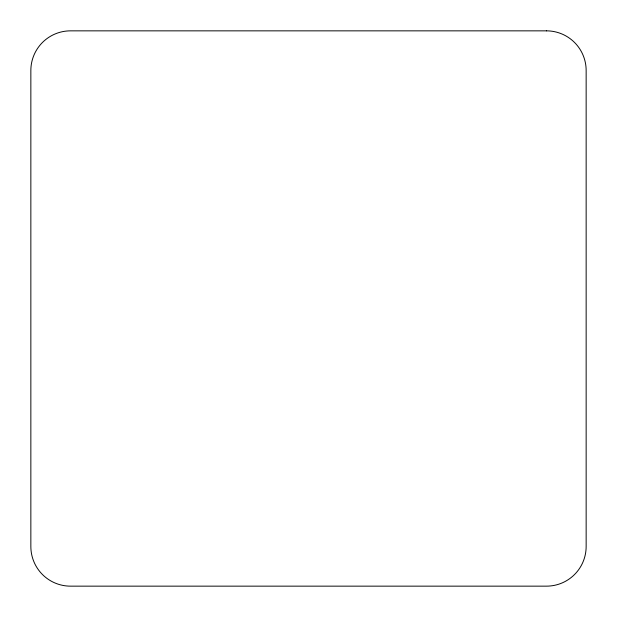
<?xml version="1.0" encoding="UTF-8"?>
<svg xmlns="http://www.w3.org/2000/svg" width="617" height="617" viewBox="0 0 617 617"><rect width="100%" height="100%" fill="white"/><g stroke="black" fill="none" stroke-linecap="round" stroke-linejoin="round"><path stroke-width="0.93" d="M546.485 30.85L70.515 30.85A39.665 39.665 0 0 0 30.85 70.515L30.85 546.485A39.665 39.665 0 0 0 70.515 586.15L546.485 586.15A39.665 39.665 0 0 0 586.15 546.485L586.15 70.515A39.665 39.665 0 0 0 546.485 30.85"/></g></svg>
